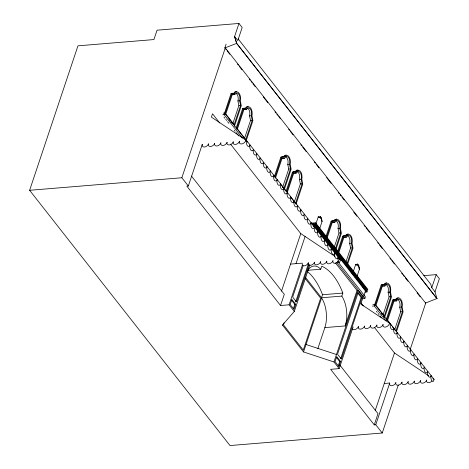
<?xml version="1.0" encoding="UTF-8"?>
<svg xmlns="http://www.w3.org/2000/svg" width="469" height="469" viewBox="0 0 469 469"><rect width="100%" height="100%" fill="white"/><g stroke="black" fill="none" stroke-linecap="round" stroke-linejoin="round"><path stroke-width="0.7" d="M239.36 141.509L239.266 141.984A3.699 2.439 -38.1 0 0 241.547 143.942A3.699 2.439 -38.1 0 0 245.299 141.486L245.609 140.712L246.665 140.63L340.377 260.002L339.433 262.845A3.652 1.94 85.3 0 1 338.243 257.288A3.652 1.94 85.3 0 1 335.57 258.061A3.652 1.94 85.3 0 1 334.854 252.967A3.652 1.94 85.3 0 1 332.175 253.741A3.652 1.94 85.3 0 1 331.46 248.646A3.652 1.94 85.3 0 1 328.781 249.42A3.652 1.94 85.3 0 1 328.071 244.326A3.652 1.94 85.3 0 1 325.392 245.099A3.652 1.94 85.3 0 1 324.677 240.005A3.652 1.94 85.3 0 1 321.998 240.779A3.652 1.94 85.3 0 1 321.288 235.684A3.652 1.94 85.3 0 1 318.609 236.458A3.652 1.94 85.3 0 1 317.894 231.364A3.652 1.94 85.3 0 1 315.215 232.137A3.652 1.94 85.3 0 1 314.5 227.043A3.652 1.94 85.3 0 1 311.826 227.817A3.652 1.94 85.3 0 1 311.111 222.722A3.652 1.94 85.3 0 1 308.432 223.496A3.652 1.94 85.3 0 1 307.717 218.402A3.652 1.94 85.3 0 1 305.038 219.175A3.652 1.94 85.3 0 1 304.328 214.081A3.652 1.94 85.3 0 1 301.649 214.855A3.652 1.94 85.3 0 1 300.934 209.76A3.652 1.94 85.3 0 1 298.255 210.534A3.652 1.94 85.3 0 1 297.545 205.44A3.652 1.94 85.3 0 1 294.866 206.213A3.652 1.94 85.3 0 1 294.151 201.119A3.652 1.94 85.3 0 1 291.472 201.893A3.652 1.94 85.3 0 1 290.757 196.798A3.652 1.94 85.3 0 1 288.083 197.572A3.652 1.94 85.3 0 1 287.368 192.478A3.652 1.94 85.3 0 1 284.689 193.251A3.652 1.94 85.3 0 1 283.974 188.157A3.652 1.94 85.3 0 1 281.294 188.931A3.652 1.94 85.3 0 1 280.585 183.836A3.652 1.94 85.3 0 1 277.906 184.61A3.652 1.94 85.3 0 1 277.191 179.516A3.652 1.94 85.3 0 1 274.512 180.289A3.652 1.94 85.3 0 1 273.802 175.195A3.652 1.94 85.3 0 1 271.123 175.969A3.652 1.94 85.3 0 1 270.408 170.874A3.652 1.94 85.3 0 1 267.729 171.648A3.652 1.94 85.3 0 1 267.013 166.554A3.652 1.94 85.3 0 1 264.34 167.327A3.652 1.94 85.3 0 1 263.625 162.233A3.652 1.94 85.3 0 1 260.946 163.007A3.652 1.94 85.3 0 1 260.231 157.912A3.652 1.94 85.3 0 1 257.551 158.686A3.652 1.94 85.3 0 1 256.842 153.592A3.652 1.94 85.3 0 1 254.163 154.365A3.652 1.94 85.3 0 1 253.448 149.271A3.652 1.94 85.3 0 1 250.768 150.045A3.652 1.94 85.3 0 1 250.059 144.95A3.652 1.94 85.3 0 1 247.38 145.724A3.652 1.94 85.3 0 1 246.665 140.63L211.384 117.109L212.504 113.774L219.732 122.984M239.448 141.222L239.131 141.996A3.699 2.439 -38.1 0 1 235.379 144.446A3.699 2.439 -38.1 0 1 233.105 142.494L233.281 141.732L232.97 142.506A3.699 2.439 -38.1 0 1 229.218 144.956A3.699 2.439 -38.1 0 1 226.937 142.998L227.072 142.336M232.905 123.406L238.891 105.519L237.918 100.935C238.621 98.338 238.205 95.143 236.142 93.261M234.793 94.638L232.255 94.744L225.806 114.008L234.154 124.643L240.603 105.378L239.63 100.794C240.392 98.056 239.882 93.149 236.435 92.756L234.793 94.638L232.178 94.545M244.531 138.343L250.516 120.457L249.543 115.866C250.264 113.129 249.848 109.248 247.057 107.847M246.424 109.57L243.88 109.676L237.431 128.94L245.785 139.574L252.228 120.316L251.255 115.726C252.017 112.988 251.513 108.087 248.06 107.694L246.424 109.57L243.804 109.476M282.526 187.594L288.74 169.022L287.767 164.437C288.482 161.699 288.066 157.813 285.281 156.412M284.003 188.145L290.452 168.881L289.479 164.291C290.241 161.553 289.731 156.652 286.283 156.259L284.642 158.135L282.027 158.041M294.38 201.84L300.365 183.954L299.392 179.369C300.113 176.631 299.697 172.744 296.906 171.349M295.634 203.077L302.077 183.813L301.104 179.228C301.866 176.491 301.362 171.59 297.909 171.197L296.273 173.073L293.658 172.979M334.157 247.485L338.993 233.04L338.02 228.45C338.741 225.718 338.325 221.831 335.534 220.43M335.64 248.031L340.705 232.9L339.732 228.309C340.494 225.571 339.99 220.67 336.537 220.278L334.901 222.154L332.286 222.06M345.788 262.423L350.619 247.972L349.645 243.388C350.366 240.65 349.95 236.763 347.16 235.368M347.037 263.654L352.33 247.831L351.357 243.247C352.119 240.509 351.615 235.608 348.162 235.209L346.527 237.091L343.912 236.997M383.091 314.722L389.077 296.836L388.103 292.251C388.819 289.514 388.402 285.627 385.618 284.226M384.979 285.949L382.434 286.061L375.991 305.319L384.34 315.959L390.788 296.695L389.815 292.111C390.571 289.367 390.067 284.466 386.62 284.073L384.979 285.949L382.364 285.856M394.716 329.654L400.702 311.774L399.729 307.183C400.432 304.586 400.016 301.397 397.958 299.515M395.965 330.891L402.414 311.627L401.441 307.043C402.203 304.305 401.699 299.404 398.245 299.011L396.61 300.887L393.989 300.793M398.269 385.096L382.241 433.01L230.003 445.55L29.623 190.291L77.96 45.827L153.92 39.566L157.056 30.198L238.961 23.45L242.168 27.53L237.801 40.574L234.6 36.494L238.961 23.45M410.117 349.681L425.688 303.156L225.302 47.897L224.833 47.938L226.099 44.145M220.858 142.939L220.588 143.526A3.699 2.439 -38.1 0 1 216.83 145.976A3.699 2.439 -38.1 0 1 214.556 144.018L214.702 143.262L214.368 144.036A3.699 2.439 -38.1 0 1 210.616 146.486A3.699 2.439 -38.1 0 1 208.336 144.534L208.541 143.766L208.177 144.546A3.699 2.439 -38.1 0 1 204.027 147.008A3.699 2.439 -38.1 0 1 202.297 144.282L188.339 186.005L181.855 177.751L225.302 47.897M224.833 47.938L236.669 43.377L436.991 298.706L434.98 291.753L431.779 287.673L430.724 284.191L238.105 38.816M242.409 138.021L224.053 114.635L230.983 93.741L232.049 93.325L234.494 93.378L235.467 91.971L236.288 91.572C240.321 91.947 241.019 97.599 240.339 100.829L241.277 105.713L234.389 126.302M224.932 114.26L231.821 93.671L232.894 93.255M236.177 127.89L242.608 108.679L243.681 108.257L246.119 108.31L247.099 106.909L247.913 106.504C251.953 106.885 252.65 112.537 251.97 115.761L252.902 120.65L246.014 141.233M236.564 129.192L243.452 108.609L244.519 108.187M274.4 176.455L280.831 157.244L281.898 156.822L284.343 156.881L285.322 155.474L286.137 155.069C290.17 155.45 290.868 161.102 290.188 164.332L291.126 169.215L284.466 189.113M275.016 177.071L281.67 157.174L282.743 156.752M275.655 177.505L282.103 158.246L284.642 158.135M286.026 191.393L292.457 172.176L293.53 171.76L295.968 171.812L296.947 170.411L297.762 170.007C301.801 170.388 302.499 176.039 301.819 179.264L302.751 184.153L296.091 204.05M286.641 192.009L293.301 172.105L294.368 171.689M287.28 192.442L293.729 173.178L296.273 173.073M281.506 291.149L300.764 233.597L230.478 144.065M282.438 325.064L294.309 311.445L289.092 304.803L280.544 305.507L284.296 294.292L191.487 176.063M296.009 263.66L305.096 236.487M314.857 224.88L367.168 291.519L367.028 291.947L314.717 225.308L314.857 224.88L312.782 225.05M315.555 222.798L367.866 289.437L367.655 290.065L315.344 223.426L315.555 222.798L311.398 223.138M314.289 227.477L314.699 226.251L313.315 226.369M315.004 225.343L315.326 224.37L311.879 224.657M315.883 223.93L318.275 216.778L318.762 217.094A3.013 1.606 85.3 0 0 320.104 216.367L321.529 218.12A3.969 2.111 85.3 0 0 321.752 220.77M289.092 304.803L302.364 265.12L302.171 263.15L290.551 264.106M284.085 322.748L283.405 324.783L303.279 350.103L320.649 298.19L305.114 278.404M303.121 265.812L292.668 297.035L296.508 301.925L309.048 264.452M319.641 228.714L322.033 221.561A3.969 2.111 85.3 0 1 321.927 221.309M293.33 308.819L294.813 304.387L291.401 300.043M295.611 302.001L308.385 263.83M295.71 304.311L294.016 309.376L290.176 304.487L291.87 299.421L295.71 304.311L294.813 304.387M294.309 311.445L309.892 264.879M326.031 236.358L331.085 221.262L332.158 220.84L334.596 220.893L335.575 219.492L336.39 219.087C340.43 219.469 341.127 225.12 340.447 228.344L341.379 233.234L336.097 249.016M326.647 236.974L331.929 221.192L333.002 220.77L334.596 220.893M327.063 238.088L332.357 222.265L334.901 222.154M307.553 270.73A21.586 11.485 85.3 0 1 320.732 269.229L321.74 266.204A57.775 30.731 85.3 0 1 342.833 293.072L341.819 296.097A22.348 11.889 85.3 0 1 345.172 325.932L324.859 327.602L317.783 348.76M324.859 327.602A22.348 11.889 85.3 0 0 322.649 299.726L321.505 297.774L322.52 294.743A57.775 30.731 85.3 0 0 307.523 271.662M353.145 326.893L339.187 368.616L333.969 361.968L303.537 351.943L321.617 297.915L305.354 277.191M337.657 251.29L342.71 236.194L343.783 235.778L346.222 235.831L347.201 234.43L348.016 234.025C352.055 234.406 352.752 240.052 352.072 243.282L353.005 248.171L347.728 263.953M338.272 251.906L343.554 236.124L344.627 235.708L346.222 235.831M338.917 252.334L343.982 237.197L346.527 237.091M353.286 271.58L355.684 264.428L356.164 264.739A3.013 1.606 85.3 0 0 357.507 264.018L358.932 265.765A3.969 2.111 85.3 0 0 358.973 267.553M357.044 276.364L359.436 269.212A3.969 2.111 85.3 0 1 359.025 267.846M345.172 325.932L357.044 290.44L335.411 262.886M333.969 361.968L357.923 290.37L357.044 290.44M338.208 365.984L339.691 361.552L336.279 357.208M340.723 358.474L361.153 297.405L357.741 293.061M340.588 361.482L338.894 366.541L335.054 361.652L336.748 356.592L340.588 361.482L339.691 361.552M362.05 297.334L341.385 359.096L337.545 354.206L358.21 292.445L362.05 297.334L361.153 297.405M363.868 295.869L365.503 290.973L314.699 226.251M362.091 298.659L364.859 298.431L365.392 296.842L337.428 261.221M385.876 320.778L374.239 305.952L381.162 285.058L382.235 284.636L384.68 284.695L385.653 283.288L386.474 282.883C390.507 283.264 391.205 288.916 390.525 292.146L391.463 297.029L384.574 317.619M375.118 305.571L382.006 284.988L383.079 284.572M386.134 319.893L392.793 299.99L393.866 299.574L396.305 299.627L397.284 298.225L398.099 297.821M386.749 320.509L393.632 299.926L394.705 299.503L396.305 299.627M396.428 331.864L403.088 311.967L402.156 307.078C402.795 303.871 402.22 299.421 398.972 297.838L396.44 298.296L395.461 299.697M375.218 410.527L394.476 352.975L374.69 327.772M382.241 433.01L375.757 424.756L374.256 424.879L378.008 413.67L339.791 364.982M375.757 424.756L389.721 383.032L384.263 383.484M423.847 275.643L436.176 274.629L431.779 287.673M435.015 291.753L439.377 278.709L436.176 274.629M437.014 298.483L425.213 303.197L425.688 303.156M396.61 300.887L394.066 300.992L387.617 320.257L434.089 379.38L433.374 381.432A3.652 1.94 85.3 0 1 431.316 379.714A3.652 1.94 85.3 0 1 431.175 375.669A3.652 1.94 85.3 0 1 428.496 376.443A3.652 1.94 85.3 0 1 427.781 371.348A3.652 1.94 85.3 0 1 425.102 372.122A3.652 1.94 85.3 0 1 424.392 367.028A3.652 1.94 85.3 0 1 421.713 367.802A3.652 1.94 85.3 0 1 420.998 362.707A3.652 1.94 85.3 0 1 418.319 363.481A3.652 1.94 85.3 0 1 417.609 358.386A3.652 1.94 85.3 0 1 414.93 359.16A3.652 1.94 85.3 0 1 414.215 354.066A3.652 1.94 85.3 0 1 411.536 354.84A3.652 1.94 85.3 0 1 410.821 349.745A3.652 1.94 85.3 0 1 408.147 350.519A3.652 1.94 85.3 0 1 407.432 345.424A3.652 1.94 85.3 0 1 404.753 346.198A3.652 1.94 85.3 0 1 404.038 341.104A3.652 1.94 85.3 0 1 401.358 341.878A3.652 1.94 85.3 0 1 400.649 336.783A3.652 1.94 85.3 0 1 397.97 337.557A3.652 1.94 85.3 0 1 397.255 332.462A3.652 1.94 85.3 0 1 394.576 333.236A3.652 1.94 85.3 0 1 393.866 328.142A3.652 1.94 85.3 0 1 391.187 328.916A3.652 1.94 85.3 0 1 390.472 323.821L360.79 304.035L363.141 297.018L357.923 290.37M233.017 93.284L233.65 93.448L234.629 92.041L236.317 91.654M244.642 108.216L245.275 108.38L246.254 106.979L247.943 106.592M294.491 171.718L295.124 171.883L296.103 170.482L296.918 170.077L298.665 170.517M333.752 220.963L334.731 219.562L336.42 219.175M345.377 235.901L346.356 234.494L348.045 234.107M383.202 284.595L383.835 284.759L384.815 283.358L386.503 282.971M220.876 142.846L220.747 143.508A3.699 2.439 -38.1 0 0 223.027 145.466A3.699 2.439 -38.1 0 0 226.779 143.016L227.049 142.429M318.216 216.801L318.275 216.778A6.519 3.465 18.5 0 1 322.033 221.561L321.881 221.468M355.625 264.452L355.684 264.428A6.519 3.465 18.5 0 1 359.436 269.212L359.283 269.112M230.983 93.741L231.821 93.671M233.65 93.448L234.494 93.378M237.918 100.935L239.63 100.794M238.891 105.519L240.603 105.378M245.275 108.38L246.119 108.31M242.608 108.679L243.452 108.609M223.326 113.135L224.592 113.029L247.421 142.119M222.787 114.741L224.053 114.635M249.543 115.866L251.255 115.726M250.516 120.457L252.228 120.316M280.831 157.244L281.67 157.174M287.767 164.437L289.479 164.291M29.623 190.291L181.855 177.751M288.74 169.022L290.452 168.881M295.124 171.883L295.968 171.812M292.457 172.176L293.301 172.105M188.339 186.005L186.832 186.129L280.544 305.507M299.392 179.369L301.104 179.228M300.365 183.954L302.077 183.813M331.085 221.262L331.929 221.192M311.885 223.713L315.344 223.426M313.327 225.425L314.717 225.308M338.02 228.45L339.732 228.309M338.993 233.04L340.705 232.9M342.71 236.194L343.554 236.124M349.645 243.388L351.357 243.247M350.619 247.972L352.33 247.831M307.67 270.308L320.732 269.229M383.835 284.759L384.68 284.695M381.162 285.058L382.006 284.988M365.58 290.235L367.655 290.065M322.52 294.743L342.833 293.072M364.952 292.117L367.028 291.947M388.103 292.251L389.815 292.111M321.505 297.774L341.819 296.097M389.077 296.836L390.788 296.695M392.793 299.99L393.632 299.926M372.878 304.504L374.772 304.346L391.339 325.451M372.339 306.11L374.239 305.952M399.729 307.183L401.441 307.043M400.702 311.774L402.414 311.627M390.472 323.821L389.258 323.921A3.652 2.409 -38.1 0 1 385.196 327.11A3.652 2.409 -38.1 0 1 383.097 324.425A3.652 2.409 -38.1 0 1 379.028 327.614A3.652 2.409 -38.1 0 1 376.929 324.935A3.652 2.409 -38.1 0 1 372.867 328.124A3.652 2.409 -38.1 0 1 370.762 325.445A3.652 2.409 -38.1 0 1 366.699 328.628A3.652 2.409 -38.1 0 1 364.601 325.949A3.652 2.409 -38.1 0 1 360.532 329.138A3.652 2.409 -38.1 0 1 358.433 326.459A3.652 2.409 -38.1 0 1 355.625 329.326A3.652 2.409 -38.1 0 1 352.477 328.968L352.477 328.968M339.187 368.616L330.639 369.32L374.256 424.879M286.166 155.157L284.478 155.544L283.499 156.945L282.866 156.781M306.028 344.498L336.461 354.517M300.764 233.597L334.925 256.367M337.346 257.985L340.377 260.002M394.476 352.975L428.613 375.733M432.869 378.571L434.089 379.38M436.985 298.565L236.605 43.306M225.284 48.512L226.187 49.667M227.09 50.816L229.804 54.275M237.496 64.071L238.399 65.226M239.307 66.375L242.016 69.834M249.256 79.05L250.159 80.205M251.067 81.36L251.97 82.509M252.873 83.664L255.136 86.542M263.279 96.913L267.799 102.676M275.039 111.898L275.942 113.047M276.851 114.202L277.754 115.356M278.656 116.505L280.468 118.809M288.611 129.18L289.514 130.335M290.417 131.49L293.131 134.943M300.822 144.739L301.725 145.894M302.628 147.043L306.251 151.657M314.388 162.028L315.297 163.177M316.2 164.332L318.914 167.791M326.606 177.587L331.126 183.344M338.366 192.566L339.269 193.72M340.172 194.87L341.08 196.024M341.983 197.173L344.246 200.058M353.743 212.158L356.909 216.191M364.149 225.407L365.052 226.562M365.955 227.717L369.578 232.325M377.715 242.696L378.624 243.851M379.527 245L382.241 248.459M389.932 258.255L390.835 259.404M391.738 260.559L394.452 264.018M401.693 273.234L402.595 274.388M403.498 275.538L404.407 276.692M405.31 277.847L408.024 281.3M417.07 292.826L420.236 296.859M355.684 264.428L356.059 264.909M359.008 268.667L359.436 269.212M315.326 224.37L366.131 289.092L365.644 290.546L364.747 289.402M317.536 229.265L321.136 233.843M322.033 234.992L322.936 236.136M329.226 244.156L333.277 249.309M340.019 257.897L343.619 262.482M349.909 270.502L353.509 275.08M354.406 276.229L355.309 277.372M361.599 285.392L363.85 288.253M274.441 176.532L275.784 178.243M280.708 184.516L285.633 190.789M291.003 197.637L295.927 203.909M392.236 326.588L395.367 330.581M228.989 119.419L229.886 120.568M230.789 121.711L231.686 122.86M381.42 313.603L382.323 314.746M383.226 315.895L384.123 317.044M223.948 117.074L224.844 118.217M225.736 119.355L226.633 120.498M227.529 121.635L228.872 123.347M234.242 130.194L235.139 131.332M236.036 132.475L238.721 135.893M376.373 311.24L377.264 312.383M378.161 313.521L379.058 314.664M379.954 315.807L381.297 317.513M336.543 262.359L364.859 298.431M361.071 303.027L363.328 305.905M282.338 324.935L303.537 351.943M389.721 383.032A3.652 2.409 -38.1 0 0 391.82 385.717A3.652 2.409 -38.1 0 0 395.883 382.528A3.652 2.409 -38.1 0 0 397.988 385.207A3.652 2.409 -38.1 0 0 402.05 382.018A3.652 2.409 -38.1 0 0 404.149 384.697A3.652 2.409 -38.1 0 0 408.218 381.514A3.652 2.409 -38.1 0 0 410.316 384.193A3.652 2.409 -38.1 0 0 414.379 381.004A3.652 2.409 -38.1 0 0 416.478 383.683A3.652 2.409 -38.1 0 0 420.546 380.494A3.652 2.409 -38.1 0 0 422.645 383.179A3.652 2.409 -38.1 0 0 426.708 379.99A3.652 2.409 -38.1 0 0 428.045 382.634A3.652 2.409 -38.1 0 0 431.972 380.98M302.382 265.149A3.652 2.409 -38.1 0 0 305.53 265.513A3.652 2.409 -38.1 0 0 308.338 262.64A3.652 2.409 -38.1 0 0 310.437 265.325A3.652 2.409 -38.1 0 0 314.506 262.136A3.652 2.409 -38.1 0 0 316.604 264.815A3.652 2.409 -38.1 0 0 320.667 261.626A3.652 2.409 -38.1 0 0 322.772 264.305A3.652 2.409 -38.1 0 0 326.834 261.122A3.652 2.409 -38.1 0 0 328.933 263.801A3.652 2.409 -38.1 0 0 332.996 260.612A3.652 2.409 -38.1 0 0 334.708 263.302A3.652 2.409 -38.1 0 0 338.806 260.87M357.138 263.941A5.048 2.685 18.5 0 1 358.738 266.222M320.116 216.602A5.048 2.685 18.5 0 1 321.154 217.921M236.681 43.383L234.57 36.494L236.681 43.383"/></g></svg>
